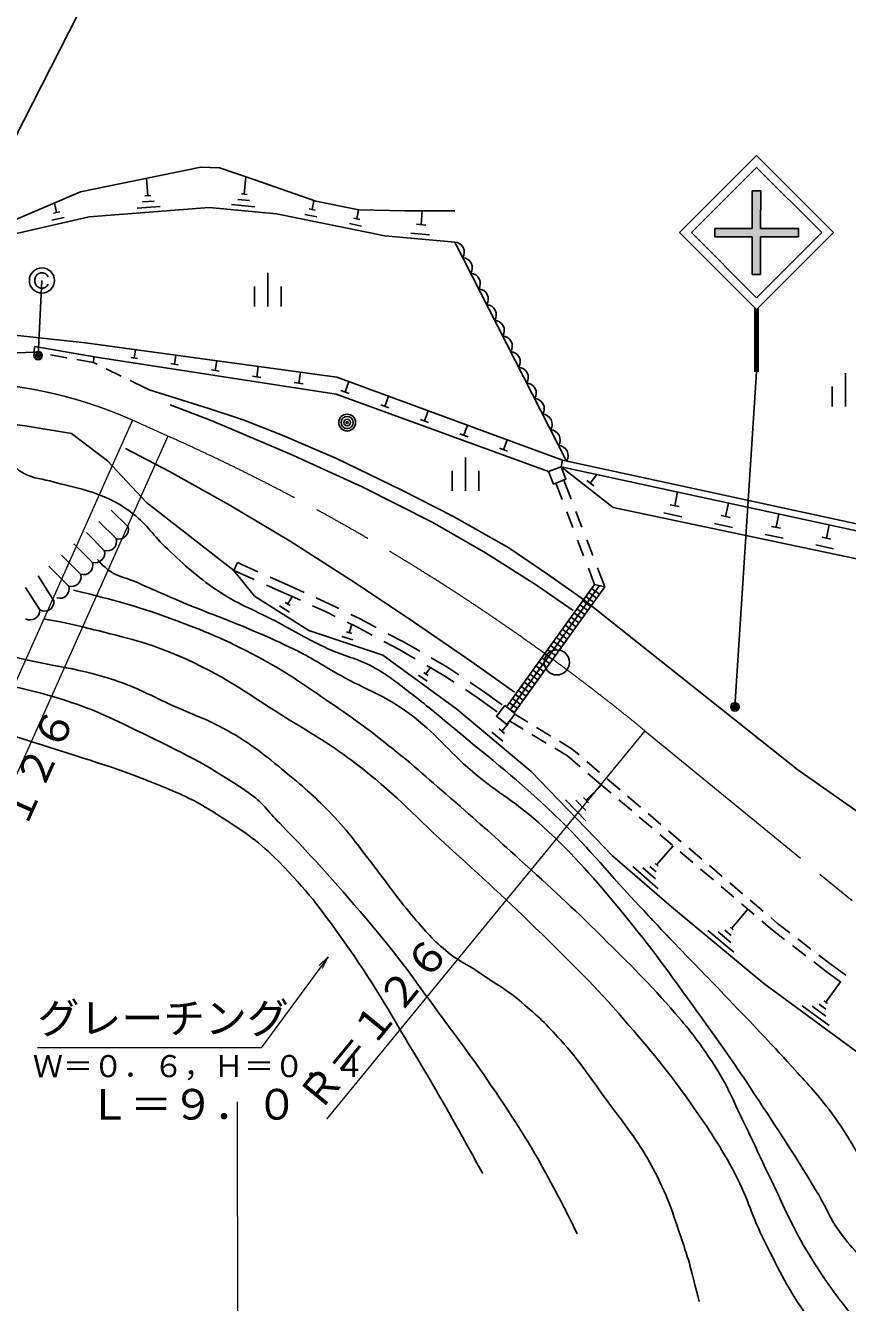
# Model space of a CAD drawing. Units: millimetres, scale not verified. Extents: x 40000 to 680000, y 20000 to 380000.
# Drawn here: x 330427 to 379492, y 238022 to 314275 of the extents above; entities that cross this region are included whole.
import ezdxf
from ezdxf.enums import TextEntityAlignment as Align

# ---------------------------------------------------------------- set-up
doc = ezdxf.new("R2010")
doc.units = ezdxf.units.MM
doc.header["$LTSCALE"] = 1000
doc.header["$PDMODE"] = 32
doc.header["$PDSIZE"] = 500
doc.linetypes.add('CHAIN', pattern=[18.5, 12, -1.5, 3.5, -1.5])
for name, color, linetype, lineweight in [('M-BGD', 7, 'Continuous', 25), ('M-BGD-EXST', 7, 'Continuous', 25), ('M-BMK', 2, 'CHAIN', 13), ('M-BMK-SRVR', 3, 'Continuous', 25), ('M-STR-HTXT', 7, 'Continuous', 13), ('M-STR-STRC', 7, 'Continuous', 25)]:
    doc.layers.add(name, color=color, linetype=linetype, lineweight=lineweight)
doc.styles.add('ＭＳ ゴシック', font='')
doc.styles.get('ＭＳ ゴシック').set_extended_font_data('MS Gothic')

# ---------------------------------------------------------------- blocks, each defined once
blk = doc.blocks.new('open_arrow')
at = {"color": 0, "linetype": 'Continuous', "lineweight": -2}
blk.add_lwpolyline([(7.5, 1.25), (0, 0), (7.5, -1.25)], dxfattribs=at)

msp = doc.modelspace()

# ---------------------------------------------------------------- hatches: boundary and pattern name
at = {"layer": 'M-STR-STRC'}
for points in [[(374306, 299401), (374309, 301661), (376576, 301662), (376576, 302162), (374310, 302161), (374313, 304401), (373813, 304402), (373810, 302161), (371576, 302160), (371576, 301660), (373809, 301661), (373806, 299402)], [(374168, 297415), (374068, 297314), (373968, 297415), (373966, 293591), (374166, 293591)]]:
    msp.add_hatch(color=256, dxfattribs=at).paths.add_polyline_path(points)

# ---------------------------------------------------------------- linework, layer by layer
at = {"layer": 'M-BGD'}
for p, q in [((337726, 304115), (337646, 305152)), ((343482, 304210), (343576, 305245)), ((332278, 303104), (332150, 303664)), ((338098, 303796), (337407, 303743)), ((337899, 304128), (337553, 304102)), ((344110, 303457), (342730, 303582)), ((343796, 303833), (343106, 303896)), ((343655, 304194), (343310, 304225)), ((347531, 303286), (347642, 303829)), ((332737, 302816), (331990, 302645)), ((332465, 303147), (332091, 303061)), ((338471, 303477), (337088, 303370)), ((347819, 302850), (347095, 302998)), ((347712, 303249), (347350, 303323)), ((350375, 302694), (350020, 302767)), ((350198, 302731), (350307, 303263)), ((354039, 302388), (354113, 303231)), ((350479, 302304), (349770, 302449)), ((354320, 302364), (353758, 302413)), ((354551, 301778), (353428, 301876)), ((362726, 288269), (356049, 301345)), ((344888, 299498), (344888, 297498)), ((344088, 298698), (344088, 297498)), ((345688, 298698), (345688, 297498)), ((330977, 295104), (330920, 294779)), ((334529, 294482), (330977, 295104)), ((331320, 294709), (330920, 294779)), ((332896, 294433), (331911, 294606)), ((334529, 294482), (334472, 294157)), ((337108, 294390), (336713, 294451)), ((336910, 294420), (336986, 294915)), ((339316, 294051), (339398, 294587)), ((334472, 294157), (333487, 294330)), ((334704, 294044), (334472, 294157)), ((336141, 293340), (335243, 293780)), ((339530, 294018), (339101, 294084)), ((341985, 293642), (341523, 293712)), ((341754, 293677), (341843, 294254)), ((344227, 293298), (344322, 293917)), ((337577, 292636), (336679, 293076)), ((344475, 293260), (343979, 293336)), ((346999, 292872), (346469, 292954)), ((346734, 292913), (346836, 293576)), ((349503, 292393), (349730, 293015)), ((379372, 293525), (379373, 291525)), ((349752, 292302), (349254, 292484)), ((351874, 291528), (352098, 292143)), ((378572, 292725), (378573, 291525)), ((352120, 291439), (351628, 291618)), ((354483, 290577), (353996, 290754)), ((354239, 290665), (354461, 291274)), ((356840, 289717), (356359, 289892)), ((356600, 289805), (356819, 290406)), ((359192, 288859), (358717, 289032)), ((358954, 288946), (359171, 289541)), ((356687, 288482), (356687, 286482)), ((362401, 287930), (362486, 288321)), ((362486, 288321), (401629, 279819)), ((355887, 287682), (355887, 286482)), ((357487, 287682), (357487, 286482)), ((362401, 287930), (401544, 279429)), ((362452, 285976), (362083, 286939)), ((363001, 285997), (362569, 287125)), ((364344, 286794), (363935, 287113)), ((364139, 286953), (364539, 287466)), ((369182, 285603), (369355, 286420)), ((336543, 284340), (335543, 285339)), ((363095, 284294), (362738, 285228)), ((363644, 284316), (363286, 285250)), ((369455, 285545), (368910, 285660)), ((372213, 284955), (372384, 285762)), ((335836, 283633), (334799, 284668)), ((369612, 284943), (368523, 285173)), ((372638, 284304), (371562, 284531)), ((372482, 284898), (371944, 285012)), ((375231, 284310), (375399, 285107)), ((378235, 283668), (378401, 284455)), ((335129, 282925), (334056, 283997)), ((375650, 283667), (374588, 283891)), ((375496, 284254), (374965, 284366)), ((378497, 283613), (377973, 283724)), ((334422, 282218), (333313, 283327)), ((363738, 282613), (363381, 283547)), ((364287, 282635), (363930, 283569)), ((378649, 283033), (377600, 283255)), ((333715, 281510), (332569, 282656)), ((343075, 282200), (342864, 281725)), ((343075, 282200), (344293, 281660)), ((332118, 279912), (331184, 281405)), ((333008, 280803), (331826, 281985)), ((342864, 281725), (344080, 281185)), ((364393, 280903), (364024, 281866)), ((365004, 280760), (364573, 281888)), ((331270, 279382), (330430, 280725)), ((344812, 280860), (346028, 280320)), ((345024, 281335), (346241, 280795)), ((346241, 280795), (347053, 280425)), ((359134, 273584), (364393, 280903)), ((359362, 273405), (364698, 280831)), ((359590, 273225), (365004, 280760)), ((364689, 280321), (364218, 280659)), ((365004, 280760), (364393, 280903)), ((346028, 280320), (346836, 279953)), ((346071, 279726), (346355, 280172)), ((347781, 280094), (348593, 279724)), ((364163, 279590), (363692, 279928)), ((364338, 279834), (363867, 280172)), ((364514, 280077), (364043, 280416)), ((346178, 279240), (345585, 279619)), ((346219, 279632), (345922, 279821)), ((347564, 279621), (348372, 279254)), ((348372, 279254), (348906, 278994)), ((348593, 279724), (349135, 279461)), ((349855, 279112), (350396, 278849)), ((363638, 278859), (363167, 279198)), ((363813, 279103), (363342, 279441)), ((363988, 279346), (363517, 279685)), ((349626, 278645), (350160, 278385)), ((349751, 278017), (349914, 278505)), ((350160, 278385), (351113, 277876)), ((350396, 278849), (351357, 278335)), ((363113, 278128), (362642, 278467)), ((363288, 278372), (362817, 278710)), ((363463, 278616), (362992, 278954)), ((349968, 277583), (349317, 277800)), ((349914, 277962), (349588, 278071)), ((352063, 277958), (353024, 277445)), ((362588, 277397), (362117, 277736)), ((362763, 277641), (362292, 277979)), ((362938, 277885), (362467, 278223)), ((351819, 277499), (352772, 276990)), ((352772, 276990), (353692, 276460)), ((353024, 277445), (353955, 276908)), ((362063, 276666), (361592, 277005)), ((362238, 276910), (361767, 277249)), ((362413, 277154), (361942, 277492)), ((354385, 276060), (355306, 275529)), ((354648, 276509), (355580, 275972)), ((361537, 275936), (361066, 276274)), ((361713, 276179), (361242, 276518)), ((361888, 276423), (361417, 276761)), ((354400, 275115), (353894, 275484)), ((354458, 275460), (354205, 275645)), ((354331, 275552), (354608, 275932)), ((355306, 275529), (356015, 275059)), ((355580, 275972), (356299, 275494)), ((360837, 274961), (360366, 275300)), ((361012, 275205), (360541, 275543)), ((361187, 275448), (360716, 275787)), ((361362, 275692), (360891, 276030)), ((356681, 274616), (357391, 274145)), ((356966, 275052), (357685, 274574)), ((357685, 274574), (358885, 273719)), ((360312, 274230), (359841, 274569)), ((360487, 274474), (360016, 274812)), ((360662, 274717), (360191, 275056)), ((357391, 274145), (358583, 273295)), ((359787, 273499), (359316, 273838)), ((359962, 273743), (359491, 274081)), ((360137, 273987), (359666, 274325)), ((359612, 273256), (359141, 273594)), ((359643, 273145), (360413, 272676)), ((359023, 272001), (358697, 272275)), ((358860, 272138), (359272, 272627)), ((359383, 272718), (360137, 272259)), ((360926, 272364), (361780, 271844)), ((358911, 271537), (358259, 272087)), ((360649, 271947), (361504, 271427)), ((362293, 271532), (363064, 271063)), ((362016, 271116), (362770, 270657)), ((363064, 271063), (363474, 270715)), ((362770, 270657), (363541, 270002)), ((363932, 270326), (364694, 269679)), ((363999, 269614), (364770, 268959)), ((365152, 269291), (365914, 268644)), ((363886, 268012), (364819, 268918)), ((364770, 268959), (365390, 268433)), ((363867, 266786), (362660, 268030)), ((363877, 267399), (363273, 268021)), ((364037, 267857), (363735, 268168)), ((365847, 268044), (366610, 267397)), ((366371, 268255), (367134, 267608)), ((367067, 267009), (367829, 266362)), ((367591, 267220), (368353, 266573)), ((368811, 266184), (369573, 265537)), ((368287, 265973), (369049, 265326)), ((368100, 264148), (369092, 265290)), ((369506, 264938), (370269, 264291)), ((370030, 265149), (370793, 264502)), ((368200, 262726), (366678, 264049)), ((368040, 263310), (367279, 263972)), ((368070, 263729), (367690, 264060)), ((368195, 264066), (368005, 264231)), ((370726, 263902), (371488, 263255)), ((371250, 264113), (372012, 263466)), ((372470, 263078), (373232, 262431)), ((371946, 262867), (372708, 262220)), ((373166, 261831), (373928, 261184)), ((373690, 262042), (374452, 261395)), ((372579, 260354), (373542, 261512)), ((374385, 260796), (375005, 260270)), ((374909, 261007), (375320, 260658)), ((372709, 258940), (371165, 260224)), ((372537, 259518), (371765, 260160)), ((372558, 259936), (372172, 260257)), ((372676, 260274), (372483, 260434)), ((375005, 260270), (375738, 259704)), ((375320, 260658), (376045, 260099)), ((376213, 259337), (377004, 258726)), ((376520, 259732), (377311, 259121)), ((377786, 258754), (378511, 258195)), ((377479, 258360), (378212, 257794)), ((378212, 257794), (379106, 257149)), ((378511, 258195), (379390, 257561)), ((378193, 255958), (379082, 257166)), ((378406, 254560), (376795, 255745)), ((378201, 255125), (377395, 255717)), ((378197, 255541), (377794, 255838)), ((378294, 255884), (378092, 256032))]:
    msp.add_line(p, q, dxfattribs=at)
for points in [[(329006, 302332), (333700, 304337), (340887, 305822), (342005, 305774), (344055, 305084), (347762, 303787), (350316, 303261), (353060, 303209), (356053, 303215)], [(356049, 301345), (351879, 301710), (345400, 303040), (341386, 303402), (334219, 302848), (327775, 301372)], [(326985, 301423), (327463, 298209), (327871, 295933), (328385, 294674), (330920, 294779)], [(329038, 295864), (334013, 295319), (349009, 293280), (362486, 288321)], [(334529, 294482), (348979, 292265), (361655, 287641)], [(363734, 279992), (361587, 281522), (359286, 283079), (355927, 284982), (352889, 286537), (348986, 288419), (345752, 289807), (343414, 290725), (341365, 291402), (337806, 292516), (337577, 292636)], [(327948, 290667), (330409, 290363), (333178, 289918), (335321, 288281), (337646, 285791), (342864, 281725)], [(362401, 287930), (365509, 285504), (402221, 277744), (401544, 279429)], [(385774, 242837), (381933, 248192), (380344, 252762), (374501, 257060), (368989, 261643), (365495, 264679), (360602, 269720), (356182, 273445), (351758, 276669), (347336, 278145), (344103, 280209), (342864, 281725)], [(363734, 279992), (376530, 269825), (382659, 265533), (386833, 262873), (389947, 261138), (393474, 259916), (398188, 259114), (404547, 258907), (405846, 258948), (410178, 260070), (411608, 260670), (412674, 261347), (413210, 262097)]]:
    msp.add_lwpolyline(points, dxfattribs=at)
for points in [[(361655, 287641), (362401, 287930), (362689, 287184), (361943, 286895)], [(359031, 273665), (359661, 273169), (359165, 272539), (358535, 273035)]]:
    msp.add_lwpolyline(points, close=True, dxfattribs=at)
for radius in [500, 360, 200, 60]:
    msp.add_circle((349625, 290567), radius, dxfattribs=at)
for centre, radius, start, end in [((356013, 300738), 608, 327.50409, 86.59815), ((356489, 299804), 608, 327.50409, 86.59815), ((356966, 298870), 608, 327.50409, 86.59815), ((357443, 297936), 608, 327.50409, 86.59815), ((357920, 297002), 608, 327.50409, 86.59815), ((358397, 296068), 608, 327.50409, 86.59815), ((358874, 295134), 608, 327.50409, 86.59815), ((359351, 294200), 608, 327.50409, 86.59815), ((359828, 293266), 608, 327.50409, 86.59815), ((360305, 292332), 608, 327.50409, 86.59815), ((360782, 291398), 608, 327.50409, 86.59815), ((361259, 290464), 608, 327.50409, 86.59815), ((361736, 289530), 608, 327.50409, 86.59815), ((362213, 288596), 608, 327.50409, 86.59815), ((336001, 284175), 567, 253.09243, 16.94746), ((334587, 282760), 567, 253.09243, 16.94746), ((335294, 283467), 567, 253.09243, 16.94746), ((333880, 282053), 567, 253.09243, 16.94746), ((333173, 281345), 567, 253.09243, 16.94746), ((332466, 280638), 567, 253.09243, 16.94746), ((331553, 279873), 567, 240.09782, 3.95284), ((330705, 279343), 567, 240.09782, 3.95284)]:
    msp.add_arc(centre, radius, start, end, dxfattribs=at)
for points, knots in [([(391911, 232181), (390772, 233298), (390459, 233613), (389577, 234576), (388569, 235678), (388062, 236347), (387107, 237495), (385838, 239020), (385085, 239841), (383890, 241424), (382613, 243114), (381971, 244116), (380787, 245873), (379831, 247290), (379425, 248174), (378391, 249535), (377594, 250584), (377074, 251114), (376189, 252090), (374731, 253701), (373879, 254571), (372381, 256143), (371139, 257446), (370423, 258157), (369179, 259459), (368265, 260415), (367761, 260959), (366856, 261925), (364941, 263970), (363993, 265239), (361971, 267180), (359750, 269311), (358353, 270337), (355991, 272312), (354965, 273169), (354398, 273659), (353334, 274469), (352510, 275096), (352067, 275488), (351155, 275980), (350163, 276514), (349502, 276585), (348481, 277062), (347218, 277652), (346553, 278070), (345319, 278720), (343954, 279441), (343104, 279705), (341827, 280572), (340591, 281411), (339984, 282003), (338891, 283022), (338053, 283804), (337749, 284421), (336841, 285121), (336126, 285671), (335666, 285921), (334825, 286249), (333805, 286646), (333182, 286714), (332130, 287014), (331417, 287218), (330962, 287194), (330306, 287539), (329441, 287994), (329368, 288842), (328480, 289248), (327646, 289630), (327095, 289643), (326183, 289736), (324879, 289869), (324138, 289683), (322828, 289628), (320720, 289540), (319540, 289461), (317434, 289323), (314382, 289124), (312677, 288955), (309627, 288733), (307006, 288543), (305536, 288466), (302916, 288267), (300501, 288083), (299152, 287930), (296736, 287756), (293779, 287543), (292117, 287506), (289161, 287275), (284591, 286919), (282030, 286706), (277475, 286190), (273489, 285738), (271272, 285355), (267293, 284843), (264236, 284449), (262534, 284126), (259463, 283861), (256223, 283582), (254397, 283543), (251146, 283456), (246644, 283336), (244120, 283356), (239617, 283424), (235890, 283479), (233804, 283590), (230079, 283739), (227267, 283852), (226377, 283891), (222880, 284058)], [0, 0, 0, 0, 1, 1, 1, 2, 2, 2, 3, 3, 3, 4, 4, 4, 5, 5, 5, 6, 6, 6, 7, 7, 7, 8, 8, 8, 9, 9, 9, 10, 10, 10, 11, 11, 11, 12, 12, 12, 13, 13, 13, 14, 14, 14, 15, 15, 15, 16, 16, 16, 17, 17, 17, 18, 18, 18, 19, 19, 19, 20, 20, 20, 21, 21, 21, 22, 22, 22, 23, 23, 23, 24, 24, 24, 25, 25, 25, 26, 26, 26, 27, 27, 27, 28, 28, 28, 29, 29, 29, 30, 30, 30, 31, 31, 31, 32, 32, 32, 33, 33, 33, 34, 34, 34, 35, 35, 35, 36, 36, 36, 36]), ([(334727, 282389), (334968, 282093), (335083, 281993), (335348, 281781), (335867, 281367), (336294, 281360), (336902, 281093), (338243, 280507), (338988, 280165), (340342, 279609), (341527, 279122), (342210, 278895), (343391, 278398), (344666, 277862), (345382, 277562), (346620, 276945), (347658, 276429), (348190, 276049), (349201, 275482), (350809, 274581), (351851, 274297), (353328, 273194), (354937, 271994), (355588, 271023), (357115, 269719), (358695, 268371), (359786, 267862), (361311, 266452), (363310, 264604), (364298, 263424), (366036, 261329), (367878, 259110), (368798, 257777), (370485, 255439), (372087, 253220), (372969, 251963), (374468, 249673), (375792, 247649), (376529, 246511), (377777, 244439), (378281, 243601), (378433, 243049), (379012, 242261), (379888, 241070), (380510, 240504), (381554, 239457), (383268, 237737), (384374, 236926), (386150, 235269), (387373, 234127), (387763, 233761), (389263, 232325)], [0, 0, 0, 0, 1, 1, 1, 2, 2, 2, 3, 3, 3, 4, 4, 4, 5, 5, 5, 6, 6, 6, 7, 7, 7, 8, 8, 8, 9, 9, 9, 10, 10, 10, 11, 11, 11, 12, 12, 12, 13, 13, 13, 14, 14, 14, 15, 15, 15, 16, 16, 16, 17, 17, 17, 17]), ([(370631, 238086), (370191, 239925), (370047, 240474), (369543, 241964), (368950, 243715), (368617, 244715), (367719, 246330), (366890, 247822), (366250, 248553), (365243, 249932), (364150, 251429), (363596, 252319), (362362, 253702), (361528, 254637), (361011, 255120), (360057, 255932), (359136, 256716), (358524, 257032), (357523, 257712), (356746, 258240), (356237, 258435), (355514, 259036), (354624, 259775), (354216, 260294), (353465, 261174), (352548, 262248), (352128, 262925), (351255, 264035), (350345, 265192), (349903, 265901), (348895, 266974), (347911, 268021), (347310, 268565), (346200, 269477), (344892, 270553), (344171, 271194), (342708, 272047), (341434, 272790), (340628, 273030), (339284, 273637), (337891, 274265), (337145, 274713), (335695, 275197), (333240, 276017), (331736, 276008), (329243, 276702), (326624, 277431), (325255, 278177), (322614, 278826), (320714, 279293), (319634, 279511), (317695, 279778), (314350, 280238), (312458, 280420), (309084, 280529), (305129, 280658), (302899, 280533), (298959, 280161), (295369, 279822), (293354, 279565), (289822, 278837), (286049, 278060), (283964, 277487), (280255, 276447), (278070, 275833), (276885, 275358), (274715, 274692), (273132, 274206), (272628, 274053), (270655, 273469)], [0, 0, 0, 0, 1, 1, 1, 2, 2, 2, 3, 3, 3, 4, 4, 4, 5, 5, 5, 6, 6, 6, 7, 7, 7, 8, 8, 8, 9, 9, 9, 10, 10, 10, 11, 11, 11, 12, 12, 12, 13, 13, 13, 14, 14, 14, 15, 15, 15, 16, 16, 16, 17, 17, 17, 18, 18, 18, 19, 19, 19, 20, 20, 20, 21, 21, 21, 22, 22, 22, 23, 23, 23, 23]), ([(384865, 232095), (383362, 233370), (382900, 233740), (381771, 234927), (380864, 235882), (380376, 236441), (379569, 237483), (378500, 238864), (377927, 239665), (377034, 241165), (376036, 242841), (375652, 243877), (374794, 245629), (374258, 246724), (374003, 247359), (373458, 248450), (372686, 249996), (372382, 250941), (371426, 252380), (370645, 253557), (370156, 254186), (369236, 255257), (367614, 257147), (366595, 258110), (364829, 259866), (362963, 261722), (361862, 262704), (359919, 264479), (358440, 265830), (357600, 266576), (356086, 267889), (354519, 269248), (353673, 270049), (352042, 271331), (350653, 272423), (349847, 273003), (348385, 273997), (346818, 275061), (345956, 275693), (344285, 276585), (342309, 277640), (341132, 278110), (339029, 278880), (336833, 279684), (336008, 279885), (333286, 280566)], [0, 0, 0, 0, 1, 1, 1, 2, 2, 2, 3, 3, 3, 4, 4, 4, 5, 5, 5, 6, 6, 6, 7, 7, 7, 8, 8, 8, 9, 9, 9, 10, 10, 10, 11, 11, 11, 12, 12, 12, 13, 13, 13, 14, 14, 14, 15, 15, 15, 15]), ([(379867, 233956), (378514, 235356), (378089, 235833), (377117, 237168), (375932, 238797), (375472, 239850), (374557, 241644), (373775, 243176), (373593, 244156), (372791, 245678), (371884, 247401), (371258, 248305), (370139, 249899), (368700, 251946), (367788, 253019), (366151, 254912), (364346, 256998), (363223, 258069), (361260, 260006), (359066, 262170), (357766, 263308), (355497, 265393), (353440, 267281), (352402, 268480), (350182, 270173), (348687, 271314), (347763, 271835), (346163, 272822), (343795, 274281), (342560, 275286), (340026, 276433), (338048, 277329), (336842, 277613), (334736, 278141), (333487, 278454), (333049, 278559), (331516, 278844)], [0, 0, 0, 0, 1, 1, 1, 2, 2, 2, 3, 3, 3, 4, 4, 4, 5, 5, 5, 6, 6, 6, 7, 7, 7, 8, 8, 8, 9, 9, 9, 10, 10, 10, 11, 11, 11, 12, 12, 12, 12]), ([(280586, 275031), (283430, 275912), (284279, 276163), (286697, 276677), (289334, 277238), (290840, 277439), (293525, 277689), (296956, 278007), (298898, 277898), (302344, 277923), (304564, 277940), (305811, 277977), (308027, 277838), (310207, 277702), (311417, 277491), (313587, 277245), (316463, 276919), (318079, 276768), (320945, 276358), (323535, 275987), (324991, 275789), (327552, 275249), (329760, 274783), (331020, 274577), (333159, 273858), (335003, 273239), (335968, 272705), (337718, 271859), (340142, 270688), (341499, 269992), (343721, 268471), (344568, 267891), (344882, 267368), (345599, 266634), (347860, 264324), (349053, 262957), (351141, 260491), (352764, 258575), (353553, 257404), (355043, 255383), (356510, 253394), (357351, 252292), (358724, 250237), (360102, 248172), (360837, 246984), (362001, 244792), (362551, 243755), (362742, 243403), (363358, 242111)], [0, 0, 0, 0, 1, 1, 1, 2, 2, 2, 3, 3, 3, 4, 4, 4, 5, 5, 5, 6, 6, 6, 7, 7, 7, 8, 8, 8, 9, 9, 9, 10, 10, 10, 11, 11, 11, 12, 12, 12, 13, 13, 13, 14, 14, 14, 15, 15, 15, 16, 16, 16, 16]), ([(293138, 273648), (297029, 274145), (298098, 274302), (301294, 274526), (303768, 274700), (305157, 274830), (307637, 274815), (310703, 274795), (312413, 274516), (315466, 274234), (318057, 273995), (319515, 273891), (322089, 273512), (323922, 273242), (324951, 273080), (326753, 272652), (328733, 272181), (329818, 271815), (331759, 271202), (334770, 270250), (336475, 269742), (339378, 268499), (340539, 268001), (341153, 267630), (342214, 266943), (343598, 266048), (344382, 265518), (345541, 264345), (347217, 262647), (348032, 261567), (349410, 259619), (351199, 257090), (352034, 255559), (353627, 252902), (355288, 250133), (355799, 249201), (357721, 245719)], [0, 0, 0, 0, 1, 1, 1, 2, 2, 2, 3, 3, 3, 4, 4, 4, 5, 5, 5, 6, 6, 6, 7, 7, 7, 8, 8, 8, 9, 9, 9, 10, 10, 10, 11, 11, 11, 12, 12, 12, 12])]:
    msp.add_open_spline(points, degree=3, knots=knots, dxfattribs=at)
at = {"layer": 'M-BGD-EXST'}
for p, q in [((331028, 299277), (330991, 299127)), ((330991, 299127), (330991, 298977)), ((330991, 298977), (331028, 298827)), ((331103, 299390), (331028, 299277)), ((331216, 299465), (331103, 299390)), ((331178, 294567), (331403, 299052)), ((331328, 299502), (331216, 299465)), ((331478, 299502), (331328, 299502)), ((331591, 299465), (331478, 299502)), ((331703, 299390), (331591, 299465)), ((331778, 299277), (331703, 299390)), ((331028, 298827), (331103, 298715)), ((331103, 298715), (331216, 298640)), ((331216, 298640), (331328, 298602)), ((331328, 298602), (331478, 298602)), ((331478, 298602), (331591, 298640)), ((331591, 298640), (331703, 298715)), ((331703, 298715), (331778, 298827))]:
    msp.add_line(p, q, dxfattribs=at)
for centre, radius in [((331403, 299052), 750), ((331178, 294567), 150), ((331178, 294567), 120), ((331178, 294567), 90), ((331178, 294567), 60), ((331178, 294567), 30), ((331178, 294567), 20)]:
    msp.add_circle(centre, radius, dxfattribs=at)
msp.add_point((331178, 294567), dxfattribs=at)
at = {"layer": 'M-BMK'}
for p, q in [((338915, 289763), (336815, 290702)), ((367405, 272159), (379775, 262016))]:
    msp.add_line(p, q, dxfattribs=at)
for centre, radius, start, end in [((326208, 266964), 26000, 65.92403, 94.35453), ((287514, 174725), 126000, 53.67985, 65.92403), ((287514, 174725), 126000, 50.6501, 53.67985)]:
    msp.add_arc(centre, radius, start, end, dxfattribs=at)
at = {"layer": 'M-BMK-SRVR'}
msp.add_circle((362143, 276245), 750, dxfattribs=at)
at = {"layer": 'M-STR-HTXT'}
for p, q in [((336815, 290702), (326208, 266964)), ((338915, 289763), (326677, 262373)), ((367405, 272159), (348383, 248960)), ((343092, 233994), (343086, 249994))]:
    msp.add_line(p, q, dxfattribs=at)
msp.add_lwpolyline([(348494, 258671), (344502, 253233), (331143, 253229)], dxfattribs=at)
at = {"layer": 'M-STR-STRC'}
for p, q in [((323374, 295020), (336133, 319992)), ((374065, 306507), (369470, 301909)), ((374065, 305800), (370177, 301909)), ((378662, 301912), (374065, 306507)), ((377955, 301912), (374065, 305800)), ((373813, 304402), (373810, 302161)), ((373813, 304402), (374313, 304401)), ((374313, 304401), (374310, 302161)), ((371576, 302160), (373810, 302161)), ((371576, 302160), (371576, 301660)), ((376576, 302162), (374310, 302161)), ((376576, 302162), (376576, 301662)), ((369470, 301909), (374068, 297314)), ((370177, 301909), (374068, 298021)), ((371576, 301660), (373809, 301661)), ((373806, 299402), (373809, 301661)), ((374068, 298021), (377955, 301912)), ((374068, 297314), (378662, 301912)), ((374306, 299401), (374309, 301661)), ((376576, 301662), (374309, 301661)), ((373806, 299402), (374306, 299401)), ((373968, 297415), (373966, 293591)), ((374168, 297415), (374166, 293591)), ((374068, 297314), (374066, 293591)), ((372776, 273584), (374066, 293591))]:
    msp.add_line(p, q, dxfattribs=at)
for points in [[(363127, 279339), (360935, 280857), (357891, 282793), (354731, 284591), (350526, 286730), (346251, 288681), (341500, 290690), (339055, 291633)], [(336392, 289016), (339014, 287638), (342576, 285649), (346217, 283481), (350109, 280995), (353582, 278661), (357061, 276269), (359609, 274475)]]:
    msp.add_lwpolyline(points, dxfattribs=at)
for radius in [150, 120, 90, 60, 30, 20]:
    msp.add_circle((372776, 273584), radius, dxfattribs=at)
msp.add_point((372776, 273584), dxfattribs=at)

# ---------------------------------------------------------------- block references
at = {"layer": 'M-STR-HTXT', "xscale": 100, "yscale": 100, "rotation": 233.7}
msp.add_blockref('open_arrow', (348494, 258671), dxfattribs=at)

# ---------------------------------------------------------------- texts
at = {"layer": 'M-STR-HTXT', "style": 'ＭＳ ゴシック'}
msp.add_text('Ｒ＝１２６', height=1833, rotation=65.924, dxfattribs=at).set_placement((326677, 262373), align=Align.TOP_LEFT)
for s, height, rotation, p in [('Ｒ＝１２６', 1833, 50.65, (348383, 248960)), ('グレーチング', 1833, 0.02, (331142, 253529)), ('Ｗ＝０．６，Ｈ＝０．４', 1320, 0.02, (330859, 251077)), ('Ｌ＝９．０', 1833, 0.02, (334177, 248387))]:
    msp.add_text(s, height=height, rotation=rotation, dxfattribs=at).set_placement(p, align=Align.BOTTOM_LEFT)

doc.saveas('drawing.dxf')
